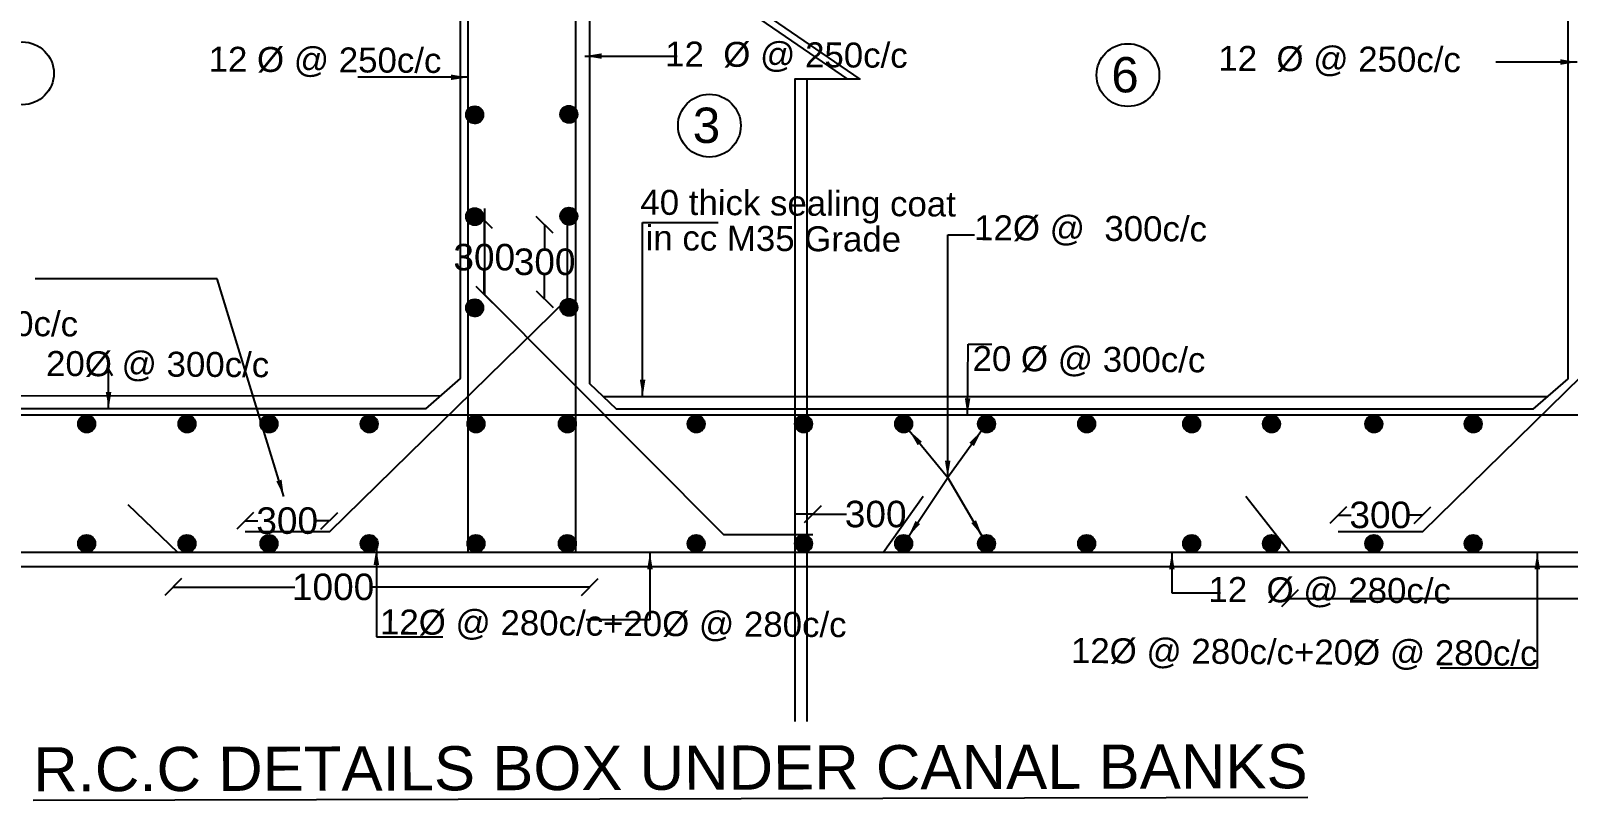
# Model space of a CAD drawing. Header units: millimetres. Extents: x 5124 to 6568637, y 2311 to 91879094.
# Drawn here: x 3772156 to 3780865, y 45947062 to 45951418 of the extents above; entities that cross this region are included whole.
import ezdxf

# ---------------------------------------------------------------- set-up
doc = ezdxf.new("R2010")
doc.units = ezdxf.units.MM
doc.header["$MEASUREMENT"] = 0
for name, color, linetype in [('DIMENSION', 7, 'Continuous'), ('DRAWING', 7, 'Continuous'), ('TEXT', 7, 'Continuous')]:
    doc.layers.add(name, color=color, linetype=linetype)
doc.styles.get("Standard").update_dxf_attribs({"font": 'arial.ttf', "height": 150})
doc.dimstyles.get("Standard").update_dxf_attribs({"dimtxt": 200, "dimasz": 110, "dimexe": 0.18, "dimexo": 0.0625, "dimgap": 0.09, "dimtad": 0, "dimtih": 1, "dimtoh": 1, "dimdec": 0, "dimzin": 0, "dimdsep": 46, "dimtxsty": 'Standard', "dimblk": 'OBLIQUE', "dimcen": 0.09, "dimse1": 1, "dimse2": 1, "dimadec": 0, "dimazin": 0, "dimtfac": 1, "dimtdec": 0, "dimtofl": 0, "dimtmove": 0, "dimatfit": 3, "dimfxl": 1, "dimtolj": 1, "dimtzin": 0, "dimarcsym": 0})

# ---------------------------------------------------------------- blocks, each defined once
blk = doc.blocks.new('_Oblique')
at = {"color": 0, "linetype": 'ByBlock', "lineweight": -2}
blk.add_line((-0.5, -0.5), (0.5, 0.5), dxfattribs=at)
blk = doc.blocks.new('*D85')
at = {"layer": 'Defpoints', "color": 0}
for p in [(3775067, 45950320.1), (3775204.3, 45950320.1), (3775194.9, 45949899)]:
    blk.add_point(p, dxfattribs=at)
at = {"layer": 'DIMENSION', "color": 0, "lineweight": -2}
for p, q in [((3775067, 45950320.1), (3775067, 45950186.2)), ((3775067, 45949899), (3775067, 45950032.9))]:
    blk.add_line(p, q, dxfattribs=at)
at = {"layer": 'DIMENSION', "color": 0, "lineweight": -2, "xscale": 95, "yscale": 95, "zscale": 95}
for p, rotation in [((3775067, 45950320.1), 90), ((3775067, 45949899), 270)]:
    blk.add_blockref('_Oblique', p, dxfattribs=dict(at, rotation=rotation))
at = {"layer": 'DIMENSION', "color": 0, "insert": (3775067, 45950109.5), "char_height": 150, "attachment_point": 5}
blk.add_mtext('\\A1;300', dxfattribs=at)
blk = doc.blocks.new('*D86')
at = {"layer": 'Defpoints', "color": 0}
for p in [(3773370.2, 45948644.2), (3773370.2, 45948582.6), (3773847.5, 45948582.6)]:
    blk.add_point(p, dxfattribs=at)
at = {"layer": 'DIMENSION', "color": 0, "lineweight": -2}
for p, q in [((3773370.2, 45948644.2), (3773443.3, 45948644.2)), ((3773847.5, 45948644.2), (3773774.3, 45948644.2))]:
    blk.add_line(p, q, dxfattribs=at)
at = {"layer": 'DIMENSION', "color": 0, "lineweight": -2, "xscale": 95, "yscale": 95, "zscale": 95, "rotation": 180}
blk.add_blockref('_Oblique', (3773370.2, 45948644.2), dxfattribs=at)
at = {"layer": 'DIMENSION', "color": 0, "lineweight": -2, "xscale": 95, "yscale": 95, "zscale": 95}
blk.add_blockref('_Oblique', (3773847.5, 45948644.2), dxfattribs=at)
at = {"layer": 'DIMENSION', "color": 0, "insert": (3773608.8, 45948644.2), "char_height": 150, "attachment_point": 5}
blk.add_mtext('\\A1;300', dxfattribs=at)
blk = doc.blocks.new('*D87')
at = {"layer": 'Defpoints', "color": 0}
for p in [(3772963.5, 45948464.3), (3775322.6, 45948384), (3775322.6, 45948269.2)]:
    blk.add_point(p, dxfattribs=at)
at = {"layer": 'DIMENSION', "color": 0, "lineweight": -2}
for p, q in [((3772963.5, 45948269.2), (3773652, 45948269.2)), ((3775322.6, 45948269.2), (3774085.5, 45948269.2))]:
    blk.add_line(p, q, dxfattribs=at)
at = {"layer": 'DIMENSION', "color": 0, "lineweight": -2, "xscale": 95, "yscale": 95, "zscale": 95, "rotation": 180}
blk.add_blockref('_Oblique', (3772963.5, 45948269.2), dxfattribs=at)
at = {"layer": 'DIMENSION', "color": 0, "lineweight": -2, "xscale": 95, "yscale": 95, "zscale": 95}
blk.add_blockref('_Oblique', (3775322.6, 45948269.2), dxfattribs=at)
at = {"layer": 'DIMENSION', "color": 0, "insert": (3773868.8, 45948269.2), "char_height": 150, "attachment_point": 5}
blk.add_mtext('\\A1;1000', dxfattribs=at)
blk = doc.blocks.new('*D98')
at = {"layer": 'Defpoints', "color": 0}
for p in [(3776586.7, 45948681.5), (3776586.7, 45948566.4), (3776586.7, 45948566.4)]:
    blk.add_point(p, dxfattribs=at)
at = {"layer": 'DIMENSION', "color": 0, "lineweight": -2}
for q in [(3776491.7, 45948681.5), (3776776.7, 45948681.5)]:
    blk.add_line((3776586.7, 45948681.5), q, dxfattribs=at)
at = {"layer": 'DIMENSION', "color": 0, "lineweight": -2, "xscale": 95, "yscale": 95, "zscale": 95}
blk.add_blockref('_Oblique', (3776586.7, 45948681.5), dxfattribs=at)
at = {"layer": 'DIMENSION', "color": 0, "lineweight": -2, "xscale": 95, "yscale": 95, "zscale": 95, "rotation": 180}
blk.add_blockref('_Oblique', (3776586.7, 45948681.5), dxfattribs=at)
at = {"layer": 'DIMENSION', "color": 0, "insert": (3776942.2, 45948681.5), "char_height": 150, "attachment_point": 5}
blk.add_mtext('\\A1;300', dxfattribs=at)
blk = doc.blocks.new('*D99')
at = {"layer": 'Defpoints', "color": 0}
for p in [(3779561.5, 45948676.6), (3779561.5, 45948582.6), (3780038.7, 45948582.6)]:
    blk.add_point(p, dxfattribs=at)
at = {"layer": 'DIMENSION', "color": 0, "lineweight": -2}
for p, q in [((3779561.5, 45948676.6), (3779634.6, 45948676.6)), ((3780038.7, 45948676.6), (3779965.6, 45948676.6))]:
    blk.add_line(p, q, dxfattribs=at)
at = {"layer": 'DIMENSION', "color": 0, "lineweight": -2, "xscale": 95, "yscale": 95, "zscale": 95, "rotation": 180}
blk.add_blockref('_Oblique', (3779561.5, 45948676.6), dxfattribs=at)
at = {"layer": 'DIMENSION', "color": 0, "lineweight": -2, "xscale": 95, "yscale": 95, "zscale": 95}
blk.add_blockref('_Oblique', (3780038.7, 45948676.6), dxfattribs=at)
at = {"layer": 'DIMENSION', "color": 0, "insert": (3779800.1, 45948676.6), "char_height": 150, "attachment_point": 5}
blk.add_mtext('\\A1;300', dxfattribs=at)
blk = doc.blocks.new('*D110')
at = {"layer": 'Defpoints', "color": 0}
for p in [(3779287.3, 45948464.3), (3783087.1, 45948464.3), (3783087.1, 45948205.3)]:
    blk.add_point(p, dxfattribs=at)
at = {"layer": 'DIMENSION', "color": 0, "lineweight": -2}
for p, q in [((3779287.3, 45948205.3), (3781029.6, 45948205.3)), ((3783087.1, 45948205.3), (3781463.1, 45948205.3))]:
    blk.add_line(p, q, dxfattribs=at)
at = {"layer": 'DIMENSION', "color": 0, "lineweight": -2, "xscale": 95, "yscale": 95, "zscale": 95, "rotation": 180}
blk.add_blockref('_Oblique', (3779287.3, 45948205.3), dxfattribs=at)
at = {"layer": 'DIMENSION', "color": 0, "lineweight": -2, "xscale": 95, "yscale": 95, "zscale": 95}
blk.add_blockref('_Oblique', (3783087.1, 45948205.3), dxfattribs=at)
at = {"layer": 'DIMENSION', "color": 0, "insert": (3781246.4, 45948205.3), "char_height": 150, "attachment_point": 5}
blk.add_mtext('\\A1;1500', dxfattribs=at)
blk = doc.blocks.new('*D112')
at = {"layer": 'Defpoints', "color": 0}
for p in [(3774724.9, 45950346.3), (3774862.2, 45950346.3), (3774852.8, 45949925.1)]:
    blk.add_point(p, dxfattribs=at)
at = {"layer": 'DIMENSION', "color": 0, "lineweight": -2}
for p, q in [((3774724.9, 45950346.3), (3774724.9, 45950212.4)), ((3774724.9, 45949925.1), (3774724.9, 45950059))]:
    blk.add_line(p, q, dxfattribs=at)
at = {"layer": 'DIMENSION', "color": 0, "lineweight": -2, "xscale": 95, "yscale": 95, "zscale": 95}
for p, rotation in [((3774724.9, 45950346.3), 90), ((3774724.9, 45949925.1), 270)]:
    blk.add_blockref('_Oblique', p, dxfattribs=dict(at, rotation=rotation))
at = {"layer": 'DIMENSION', "color": 0, "insert": (3774724.9, 45950135.7), "char_height": 150, "attachment_point": 5}
blk.add_mtext('\\A1;300', dxfattribs=at)

msp = doc.modelspace()

# ---------------------------------------------------------------- hatches: boundary and pattern name
at = {"layer": 'DRAWING'}
h = msp.add_hatch(dxfattribs=at)
h.set_pattern_fill('ANSI31', color=256, scale=0.641822, style=0)
h.set_pattern_definition([(45, (1467888.34758, 16462437.60216), (-0.05672957469875, 0.05672957469875), [])])
h.paths.add_polyline_path([(3774719.6, 45950942.5, 0.958694), (3774622.5, 45950946.6), (3774622.5, 45950938.4, 0.958694)])
h = msp.add_hatch(dxfattribs=at)
h.set_pattern_fill('ANSI31', color=256, scale=0.641822, style=0)
h.set_pattern_definition([(45, (1468421.68023, 16462440.061335), (-0.05672957469875, 0.05672957469875), [])])
h.paths.add_polyline_path([(3775252.9, 45950945, 0.958694), (3775155.8, 45950949), (3775155.8, 45950940.9, 0.958694)])
h = msp.add_hatch(dxfattribs=at)
h.set_pattern_fill('ANSI31', color=256, scale=0.641822, style=0)
h.set_pattern_definition([(45, (1467888.34758, 16461861.34876), (-0.05672957469875, 0.05672957469875), [])])
h.paths.add_polyline_path([(3774719.6, 45950366.2, 0.958694), (3774622.5, 45950370.3), (3774622.5, 45950362.1, 0.958694)])
h = msp.add_hatch(dxfattribs=at)
h.set_pattern_fill('ANSI31', color=256, scale=0.641822, style=0)
h.set_pattern_definition([(45, (1468421.68023, 16461863.80794), (-0.05672957469875, 0.05672957469875), [])])
h.paths.add_polyline_path([(3775252.9, 45950368.7, 0.958694), (3775155.8, 45950372.8), (3775155.8, 45950364.6, 0.958694)])
h = msp.add_hatch(dxfattribs=at)
h.set_pattern_fill('ANSI31', color=256, scale=0.641822, style=0)
h.set_pattern_definition([(45, (1467888.34758, 16461344.921244), (-0.05672957469875, 0.05672957469875), [])])
h.paths.add_polyline_path([(3774719.6, 45949849.8, 0.958694), (3774622.5, 45949853.9), (3774622.5, 45949845.7, 0.958694)])
h = msp.add_hatch(dxfattribs=at)
h.set_pattern_fill('ANSI31', color=256, scale=0.641822, style=0)
h.set_pattern_definition([(45, (1468421.68023, 16461347.38042), (-0.05672957469875, 0.05672957469875), [])])
h.paths.add_polyline_path([(3775252.9, 45949852.3, 0.958694), (3775155.8, 45949856.4), (3775155.8, 45949848.2, 0.958694)])
h = msp.add_hatch(dxfattribs=at)
h.set_pattern_fill('ANSI31', color=256, scale=0.641822, style=0)
h.set_pattern_definition([(45, (1465690.04977, 16460687.72695), (-0.05672957469875, 0.05672957469875), [])])
h.paths.add_polyline_path([(3772521.3, 45949192.6, 0.958694), (3772424.2, 45949196.7), (3772424.2, 45949188.5, 0.958694)])
h = msp.add_hatch(dxfattribs=at)
h.set_pattern_fill('ANSI31', color=256, scale=0.641822, style=0)
h.set_pattern_definition([(45, (1466258.5538, 16460687.72695), (-0.05672957469875, 0.05672957469875), [])])
h.paths.add_polyline_path([(3773089.8, 45949192.6, 0.958694), (3772992.7, 45949196.7), (3772992.7, 45949188.5, 0.958694)])
h = msp.add_hatch(dxfattribs=at)
h.set_pattern_fill('ANSI31', color=256, scale=0.641822, style=0)
h.set_pattern_definition([(45, (1466723.46904, 16460687.72695), (-0.05672957469875, 0.05672957469875), [])])
h.paths.add_polyline_path([(3773554.7, 45949192.6, 0.958694), (3773457.6, 45949196.7), (3773457.6, 45949188.5, 0.958694)])
h = msp.add_hatch(dxfattribs=at)
h.set_pattern_fill('ANSI31', color=256, scale=0.641822, style=0)
h.set_pattern_definition([(45, (1467290.87592, 16460687.72695), (-0.05672957469875, 0.05672957469875), [])])
h.paths.add_polyline_path([(3774122.1, 45949192.6, 0.958694), (3774025, 45949196.7), (3774025, 45949188.5, 0.958694)])
h = msp.add_hatch(dxfattribs=at)
h.set_pattern_fill('ANSI31', color=256, scale=0.641822, style=0)
h.set_pattern_definition([(45, (1467895.31145, 16460687.72695), (-0.05672957469875, 0.05672957469875), [])])
h.paths.add_polyline_path([(3774726.5, 45949192.6, 0.958694), (3774629.5, 45949196.7), (3774629.5, 45949188.5, 0.958694)])
h = msp.add_hatch(dxfattribs=at)
h.set_pattern_fill('ANSI31', color=256, scale=0.641822, style=0)
h.set_pattern_definition([(45, (1468412.889655, 16460687.72695), (-0.05672957469875, 0.05672957469875), [])])
h.paths.add_polyline_path([(3775244.1, 45949192.6, 0.958694), (3775147.1, 45949196.7), (3775147.1, 45949188.5, 0.958694)])
h = msp.add_hatch(dxfattribs=at)
h.set_pattern_fill('ANSI31', color=256, scale=0.641822, style=0)
h.set_pattern_definition([(45, (1469142.67401, 16460687.72695), (-0.05672957469875, 0.05672957469875), [])])
h.paths.add_polyline_path([(3775973.9, 45949192.6, 0.958694), (3775876.8, 45949196.7), (3775876.8, 45949188.5, 0.958694)])
h = msp.add_hatch(dxfattribs=at)
h.set_pattern_fill('ANSI31', color=256, scale=0.641822, style=0)
h.set_pattern_definition([(45, (1469750.94955, 16460687.72695), (-0.05672957469875, 0.05672957469875), [])])
h.paths.add_polyline_path([(3776582.2, 45949192.6, 0.958694), (3776485.1, 45949196.7), (3776485.1, 45949188.5, 0.958694)])
h = msp.add_hatch(dxfattribs=at)
h.set_pattern_fill('ANSI31', color=256, scale=0.641822, style=0)
h.set_pattern_definition([(45, (1470317.89929, 16460687.72695), (-0.05672957469875, 0.05672957469875), [])])
h.paths.add_polyline_path([(3777149.1, 45949192.6, 0.958694), (3777052.1, 45949196.7), (3777052.1, 45949188.5, 0.958694)])
h = msp.add_hatch(dxfattribs=at)
h.set_pattern_fill('ANSI31', color=256, scale=0.641822, style=0)
h.set_pattern_definition([(45, (1470787.56882, 16460687.72695), (-0.05672957469875, 0.05672957469875), [])])
h.paths.add_polyline_path([(3777618.8, 45949192.6, 0.958694), (3777521.7, 45949196.7), (3777521.7, 45949188.5, 0.958694)])
h = msp.add_hatch(dxfattribs=at)
h.set_pattern_fill('ANSI31', color=256, scale=0.641822, style=0)
h.set_pattern_definition([(45, (1471354.51856, 16460687.72695), (-0.05672957469875, 0.05672957469875), [])])
h.paths.add_polyline_path([(3778185.7, 45949192.6, 0.958694), (3778088.7, 45949196.7), (3778088.7, 45949188.5, 0.958694)])
h = msp.add_hatch(dxfattribs=at)
h.set_pattern_fill('ANSI31', color=256, scale=0.641822, style=0)
h.set_pattern_definition([(45, (1471949.53693, 16460687.72695), (-0.05672957469875, 0.05672957469875), [])])
h.paths.add_polyline_path([(3778780.8, 45949192.6, 0.958694), (3778683.7, 45949196.7), (3778683.7, 45949188.5, 0.958694)])
h = msp.add_hatch(dxfattribs=at)
h.set_pattern_fill('ANSI31', color=256, scale=0.641822, style=0)
h.set_pattern_definition([(45, (1472401.28643, 16460687.72695), (-0.05672957469875, 0.05672957469875), [])])
h.paths.add_polyline_path([(3779232.5, 45949192.6, 0.958694), (3779135.4, 45949196.7), (3779135.4, 45949188.5, 0.958694)])
h = msp.add_hatch(dxfattribs=at)
h.set_pattern_fill('ANSI31', color=256, scale=0.641822, style=0)
h.set_pattern_definition([(45, (1472980.85333, 16460687.72695), (-0.05672957469875, 0.05672957469875), [])])
h.paths.add_polyline_path([(3779812.1, 45949192.6, 0.958694), (3779715, 45949196.7), (3779715, 45949188.5, 0.958694)])
h = msp.add_hatch(dxfattribs=at)
h.set_pattern_fill('ANSI31', color=256, scale=0.641822, style=0)
h.set_pattern_definition([(45, (1473543.96306, 16460687.72695), (-0.05672957469875, 0.05672957469875), [])])
h.paths.add_polyline_path([(3780375.2, 45949192.6, 0.958694), (3780278.1, 45949196.7), (3780278.1, 45949188.5, 0.958694)])
h = msp.add_hatch(dxfattribs=at)
h.set_pattern_fill('ANSI31', color=256, scale=0.641822, style=0)
h.set_pattern_definition([(45, (1465690.04977, 16460010.47763), (-0.05672957469875, 0.05672957469875), [])])
h.paths.add_polyline_path([(3772521.3, 45948515.4, 0.958694), (3772424.2, 45948519.5), (3772424.2, 45948511.3, 0.958694)])
h = msp.add_hatch(dxfattribs=at)
h.set_pattern_fill('ANSI31', color=256, scale=0.641822, style=0)
h.set_pattern_definition([(45, (1466258.5538, 16460010.47763), (-0.05672957469875, 0.05672957469875), [])])
h.paths.add_polyline_path([(3773089.8, 45948515.4, 0.958694), (3772992.7, 45948519.5), (3772992.7, 45948511.3, 0.958694)])
h = msp.add_hatch(dxfattribs=at)
h.set_pattern_fill('ANSI31', color=256, scale=0.641822, style=0)
h.set_pattern_definition([(45, (1466723.46904, 16460010.47763), (-0.05672957469875, 0.05672957469875), [])])
h.paths.add_polyline_path([(3773554.7, 45948515.4, 0.958694), (3773457.6, 45948519.5), (3773457.6, 45948511.3, 0.958694)])
h = msp.add_hatch(dxfattribs=at)
h.set_pattern_fill('ANSI31', color=256, scale=0.641822, style=0)
h.set_pattern_definition([(45, (1467290.87592, 16460010.47763), (-0.05672957469875, 0.05672957469875), [])])
h.paths.add_polyline_path([(3774122.1, 45948515.4, 0.958694), (3774025, 45948519.5), (3774025, 45948511.3, 0.958694)])
h = msp.add_hatch(dxfattribs=at)
h.set_pattern_fill('ANSI31', color=256, scale=0.641822, style=0)
h.set_pattern_definition([(45, (1467895.31145, 16460010.47763), (-0.05672957469875, 0.05672957469875), [])])
h.paths.add_polyline_path([(3774726.5, 45948515.4, 0.958694), (3774629.5, 45948519.5), (3774629.5, 45948511.3, 0.958694)])
h = msp.add_hatch(dxfattribs=at)
h.set_pattern_fill('ANSI31', color=256, scale=0.641822, style=0)
h.set_pattern_definition([(45, (1468412.889655, 16460010.47763), (-0.05672957469875, 0.05672957469875), [])])
h.paths.add_polyline_path([(3775244.1, 45948515.4, 0.958694), (3775147.1, 45948519.5), (3775147.1, 45948511.3, 0.958694)])
h = msp.add_hatch(dxfattribs=at)
h.set_pattern_fill('ANSI31', color=256, scale=0.641822, style=0)
h.set_pattern_definition([(45, (1469142.67401, 16460010.47763), (-0.05672957469875, 0.05672957469875), [])])
h.paths.add_polyline_path([(3775973.9, 45948515.4, 0.958694), (3775876.8, 45948519.5), (3775876.8, 45948511.3, 0.958694)])
h = msp.add_hatch(dxfattribs=at)
h.set_pattern_fill('ANSI31', color=256, scale=0.641822, style=0)
h.set_pattern_definition([(45, (1469750.94955, 16460010.47763), (-0.05672957469875, 0.05672957469875), [])])
h.paths.add_polyline_path([(3776582.2, 45948515.4, 0.958694), (3776485.1, 45948519.5), (3776485.1, 45948511.3, 0.958694)])
h = msp.add_hatch(dxfattribs=at)
h.set_pattern_fill('ANSI31', color=256, scale=0.641822, style=0)
h.set_pattern_definition([(45, (1470317.89929, 16460010.47763), (-0.05672957469875, 0.05672957469875), [])])
h.paths.add_polyline_path([(3777149.1, 45948515.4, 0.958694), (3777052.1, 45948519.5), (3777052.1, 45948511.3, 0.958694)])
h = msp.add_hatch(dxfattribs=at)
h.set_pattern_fill('ANSI31', color=256, scale=0.641822, style=0)
h.set_pattern_definition([(45, (1470787.56882, 16460010.47763), (-0.05672957469875, 0.05672957469875), [])])
h.paths.add_polyline_path([(3777618.8, 45948515.4, 0.958694), (3777521.7, 45948519.5), (3777521.7, 45948511.3, 0.958694)])
h = msp.add_hatch(dxfattribs=at)
h.set_pattern_fill('ANSI31', color=256, scale=0.641822, style=0)
h.set_pattern_definition([(45, (1471354.51856, 16460010.47763), (-0.05672957469875, 0.05672957469875), [])])
h.paths.add_polyline_path([(3778185.7, 45948515.4, 0.958694), (3778088.7, 45948519.5), (3778088.7, 45948511.3, 0.958694)])
h = msp.add_hatch(dxfattribs=at)
h.set_pattern_fill('ANSI31', color=256, scale=0.641822, style=0)
h.set_pattern_definition([(45, (1471949.53693, 16460010.47763), (-0.05672957469875, 0.05672957469875), [])])
h.paths.add_polyline_path([(3778780.8, 45948515.4, 0.958694), (3778683.7, 45948519.5), (3778683.7, 45948511.3, 0.958694)])
h = msp.add_hatch(dxfattribs=at)
h.set_pattern_fill('ANSI31', color=256, scale=0.641822, style=0)
h.set_pattern_definition([(45, (1472401.28643, 16460010.47763), (-0.05672957469875, 0.05672957469875), [])])
h.paths.add_polyline_path([(3779232.5, 45948515.4, 0.958694), (3779135.4, 45948519.5), (3779135.4, 45948511.3, 0.958694)])
h = msp.add_hatch(dxfattribs=at)
h.set_pattern_fill('ANSI31', color=256, scale=0.641822, style=0)
h.set_pattern_definition([(45, (1472980.85333, 16460010.47763), (-0.05672957469875, 0.05672957469875), [])])
h.paths.add_polyline_path([(3779812.1, 45948515.4, 0.958694), (3779715, 45948519.5), (3779715, 45948511.3, 0.958694)])
h = msp.add_hatch(dxfattribs=at)
h.set_pattern_fill('ANSI31', color=256, scale=0.641822, style=0)
h.set_pattern_definition([(45, (1473543.96306, 16460010.47763), (-0.05672957469875, 0.05672957469875), [])])
h.paths.add_polyline_path([(3780375.2, 45948515.4, 0.958694), (3780278.1, 45948519.5), (3780278.1, 45948511.3, 0.958694)])

# ---------------------------------------------------------------- linework, layer by layer
at = {"layer": 'Defpoints'}
msp.add_lwpolyline([(3774728.3, 45949924), (3774728.3, 45950412.2)], dxfattribs=at)
at = {"layer": 'DIMENSION'}
msp.add_line((3775322.6, 45948384), (3762126.7, 45948384), dxfattribs=at)
for points in [[(3776469.8, 45955634.3), (3776469.8, 45951532.1), (3776214.5, 45951532.1), (3776782.5, 45951144.9), (3776483.4, 45951144.9), (3776483.4, 45947508.6)], [(3776539, 45955634.3), (3776539, 45951532.1), (3776283.7, 45951532.1), (3776851.7, 45951144.9), (3776552.6, 45951144.9), (3776552.6, 45947508.6)], [(3775322.6, 45954098), (3787776.2, 45954098), (3787776.2, 45948384), (3775322.6, 45948384)], [(3774631.1, 45954017.7), (3774631.1, 45948464.3)], [(3775242.3, 45954017.7), (3787695.9, 45954017.7), (3787695.9, 45948464.3), (3775242.3, 45948464.3)], [(3762207, 45949243.3), (3775242.3, 45949243.3)], [(3775242.3, 45949243.3), (3787695.9, 45949243.3)], [(3776983.6, 45948464.3), (3777211.1, 45948784.2)], [(3779287.3, 45948464.3), (3779038.3, 45948781)], [(3772989.6, 45948464.3), (3772707.8, 45948734.3)]]:
    msp.add_lwpolyline(points, dxfattribs=at)
msp.add_lwpolyline([(3762207, 45954017.7), (3775242.3, 45954017.7), (3775242.3, 45948464.3), (3762207, 45948464.3)], close=True, dxfattribs=at)
for centre in [(3772109.2, 45951177.2), (3778370.8, 45951167.3), (3776000.2, 45950881)]:
    msp.add_circle(centre, 177.8, dxfattribs=at)
at = {"layer": 'DRAWING'}
for points in [[(3769323.8, 45953238.6), (3774384, 45953238.3), (3774589, 45953025.1), (3774589, 45949448.9), (3774391.4, 45949277.6), (3769200.9, 45949277.6), (3769049.7, 45949420.5), (3769088.3, 45952991.6), (3769323.8, 45953238.6)], [(3775491.5, 45953236.8), (3780656.9, 45953236.8), (3780861.9, 45953023.6), (3780861.9, 45949447.4), (3780664.2, 45949276.1), (3775473.7, 45949276.1), (3775322.6, 45949419), (3775322.6, 45953070.1), (3775491.5, 45953236.8)], [(3775194.9, 45950385.3), (3775194.9, 45949899), (3773847.5, 45948582.6), (3773370.2, 45948582.6)], [(3781386.2, 45950385.3), (3781386.2, 45949899), (3780038.7, 45948582.6), (3779561.5, 45948582.6)], [(3774728.3, 45949924), (3776080.5, 45948566.4), (3776586.7, 45948566.4)], [(3769125.3, 45949349.1), (3774478.8, 45949353.4)], [(3775398.1, 45949347.5), (3780747.4, 45949348.2)]]:
    msp.add_lwpolyline(points, dxfattribs=at)
for centre in [(3774671, 45950942.5), (3775204.3, 45950945), (3774671, 45950366.2), (3775204.3, 45950368.7), (3774671, 45949849.8), (3775204.3, 45949852.3), (3772472.7, 45949192.6), (3773041.2, 45949192.6), (3773506.1, 45949192.6), (3774073.5, 45949192.6), (3774677.9, 45949192.6), (3775195.5, 45949192.6), (3775925.3, 45949192.6), (3776533.6, 45949192.6), (3777100.5, 45949192.6), (3777570.2, 45949192.6), (3778137.1, 45949192.6), (3778732.1, 45949192.6), (3779183.9, 45949192.6), (3779763.5, 45949192.6), (3780326.6, 45949192.6), (3772472.7, 45948515.4), (3773041.2, 45948515.4), (3773506.1, 45948515.4), (3774073.5, 45948515.4), (3774677.9, 45948515.4), (3775195.5, 45948515.4), (3775925.3, 45948515.4), (3776533.6, 45948515.4), (3777100.5, 45948515.4), (3777570.2, 45948515.4), (3778137.1, 45948515.4), (3778732.1, 45948515.4), (3779183.9, 45948515.4), (3779763.5, 45948515.4), (3780326.6, 45948515.4)]:
    msp.add_circle(centre, 48.6, dxfattribs=at)

# ---------------------------------------------------------------- texts
for s, height, p in [('12 Ø @ 250c/c ', 141.201, (3773163.3, 45951187.2)), ('12  Ø @ 250c/c ', 141.201, (3775749.5, 45951216.5)), ('12  Ø @ 250c/c ', 141.201, (3778882.7, 45951192)), ('6', 200, (3778276.2, 45951069.9)), ('3', 200, (3775905.6, 45950783.6)), ('40 thick sealing coat', 141.201, (3775608.9, 45950377.2)), ('12Ø @  300c/c ', 141.201, (3777499.6, 45950233.1)), ('in cc M35 Grade', 141.201, (3775638.7, 45950175.9)), ('12Ø @  300c/c ', 141.201, (3771105.3, 45949695.6)), ('20 Ø @ 300c/c ', 141.201, (3777490.5, 45949492.4)), ('20Ø @ 300c/c ', 141.201, (3772242.7, 45949464.4)), ('12  Ø @ 280c/c ', 141.201, (3778826.6, 45948185.4)), ('12Ø @ 280c/c+20Ø @ 280c/c', 141.201, (3774134, 45948001.3)), ('12Ø @ 280c/c+20Ø @ 280c/c', 141.201, (3778047.6, 45947839.4))]:
    msp.add_text(s, height=height, rotation=359.65712, dxfattribs=at).set_placement(p)
at = {"layer": 'TEXT'}
msp.add_text('%%UR.C.C DETAILS BOX UNDER CANAL BANKS', height=250, rotation=0.1412, dxfattribs=at).set_placement((3772170.3, 45947112.4))

# ---------------------------------------------------------------- dimensions: what is measured, and where the dimension line sits
at = {"layer": 'DIMENSION'}
for base, p1, p2, picture, middle in [((3774724.9, 45950346.3), (3774852.8, 45949925.1), (3774862.2, 45950346.3), '*D112', (3774724.9, 45950135.7)), ((3775067, 45950320.1), (3775194.9, 45949899), (3775204.3, 45950320.1), '*D85', (3775067, 45950109.5))]:
    dim = msp.add_linear_dim(base=base, p1=p1, p2=p2, angle=90, text='300', dimstyle='Standard', override={"dimasz": 95, "dimfxl": 2000, "dimarcsym": 1}, dxfattribs=at)
    dim.commit()
    dim.dimension.update_dxf_attribs({"geometry": picture, "text_midpoint": middle})
for base, p1, p2, picture, middle in [((3776586.7, 45948681.5), (3776586.7, 45948566.4), (3776586.7, 45948566.4), '*D98', (3776942.2, 45948681.5)), ((3779561.5, 45948676.6), (3780038.7, 45948582.6), (3779561.5, 45948582.6), '*D99', (3779800.1, 45948676.6)), ((3773370.2, 45948644.2), (3773847.5, 45948582.6), (3773370.2, 45948582.6), '*D86', (3773608.8, 45948644.2))]:
    dim = msp.add_linear_dim(base=base, p1=p1, p2=p2, text='300', dimstyle='Standard', override={"dimasz": 95, "dimfxl": 2000, "dimarcsym": 1}, dxfattribs=at)
    dim.commit()
    dim.dimension.update_dxf_attribs({"geometry": picture, "text_midpoint": middle})
for base, p1, p2, text, picture, middle in [((3775322.6, 45948269.2), (3772963.5, 45948464.3), (3775322.6, 45948384), '1000', '*D87', (3773868.8, 45948269.2)), ((3783087.1, 45948205.3), (3779287.3, 45948464.3), (3783087.1, 45948464.3), '1500', '*D110', (3781246.4, 45948205.3))]:
    dim = msp.add_linear_dim(base=base, p1=p1, p2=p2, text=text, dimstyle='Standard', override={"dimasz": 95, "dimfxl": 2000, "dimarcsym": 1}, dxfattribs=at)
    dim.commit()
    dim.dimension.update_dxf_attribs({"geometry": picture, "text_midpoint": middle, "dimtype": 160})

# ---------------------------------------------------------------- leaders
at = {"layer": 'DRAWING'}
for points in [[(3775295.5, 45951274.8), (3775816.8, 45951274.8)], [(3780915.4, 45951241), (3780455.4, 45951241)], [(3774631.1, 45951154.6), (3774009.6, 45951154.6)], [(3775622, 45949347.6), (3775622, 45950332.6), (3776050.1, 45950332.6)], [(3777349.9, 45948889.5), (3777349.9, 45950262.7), (3777501.4, 45950262.7)], [(3773590, 45948781.7), (3773211.9, 45950014.8), (3772180.9, 45950014.6)], [(3777462, 45949243.3), (3777465.3, 45949643.5), (3777600.3, 45949643.5)], [(3772597.5, 45949277.6), (3772596.5, 45949500.6), (3772617.9, 45949467.5)], [(3777131.7, 45949155.4), (3777349.9, 45948889.5)], [(3777541.6, 45949153.3), (3777349.9, 45948889.5)], [(3777127.5, 45948555.8), (3777349.9, 45948889.5)], [(3777545.5, 45948557.3), (3777349.9, 45948889.5)], [(3774113.9, 45948488.3), (3774113.9, 45947986.5), (3774489.8, 45947986.5)], [(3775663.5, 45948464.3), (3775663.5, 45948083.1), (3775302.8, 45948083.1)], [(3778619.7, 45948464.3), (3778619.7, 45948236.4), (3778894.7, 45948236.4)], [(3780689.5, 45948464.3), (3780689.5, 45947809.8), (3780139.6, 45947809.8)]]:
    msp.add_leader(points, dimstyle='Standard', override={"dimasz": 95, "dimgap": 0.09, "dimtad": 0, "dimfxl": 2000, "dimarcsym": 1}, dxfattribs=at)

doc.saveas('drawing.dxf')
